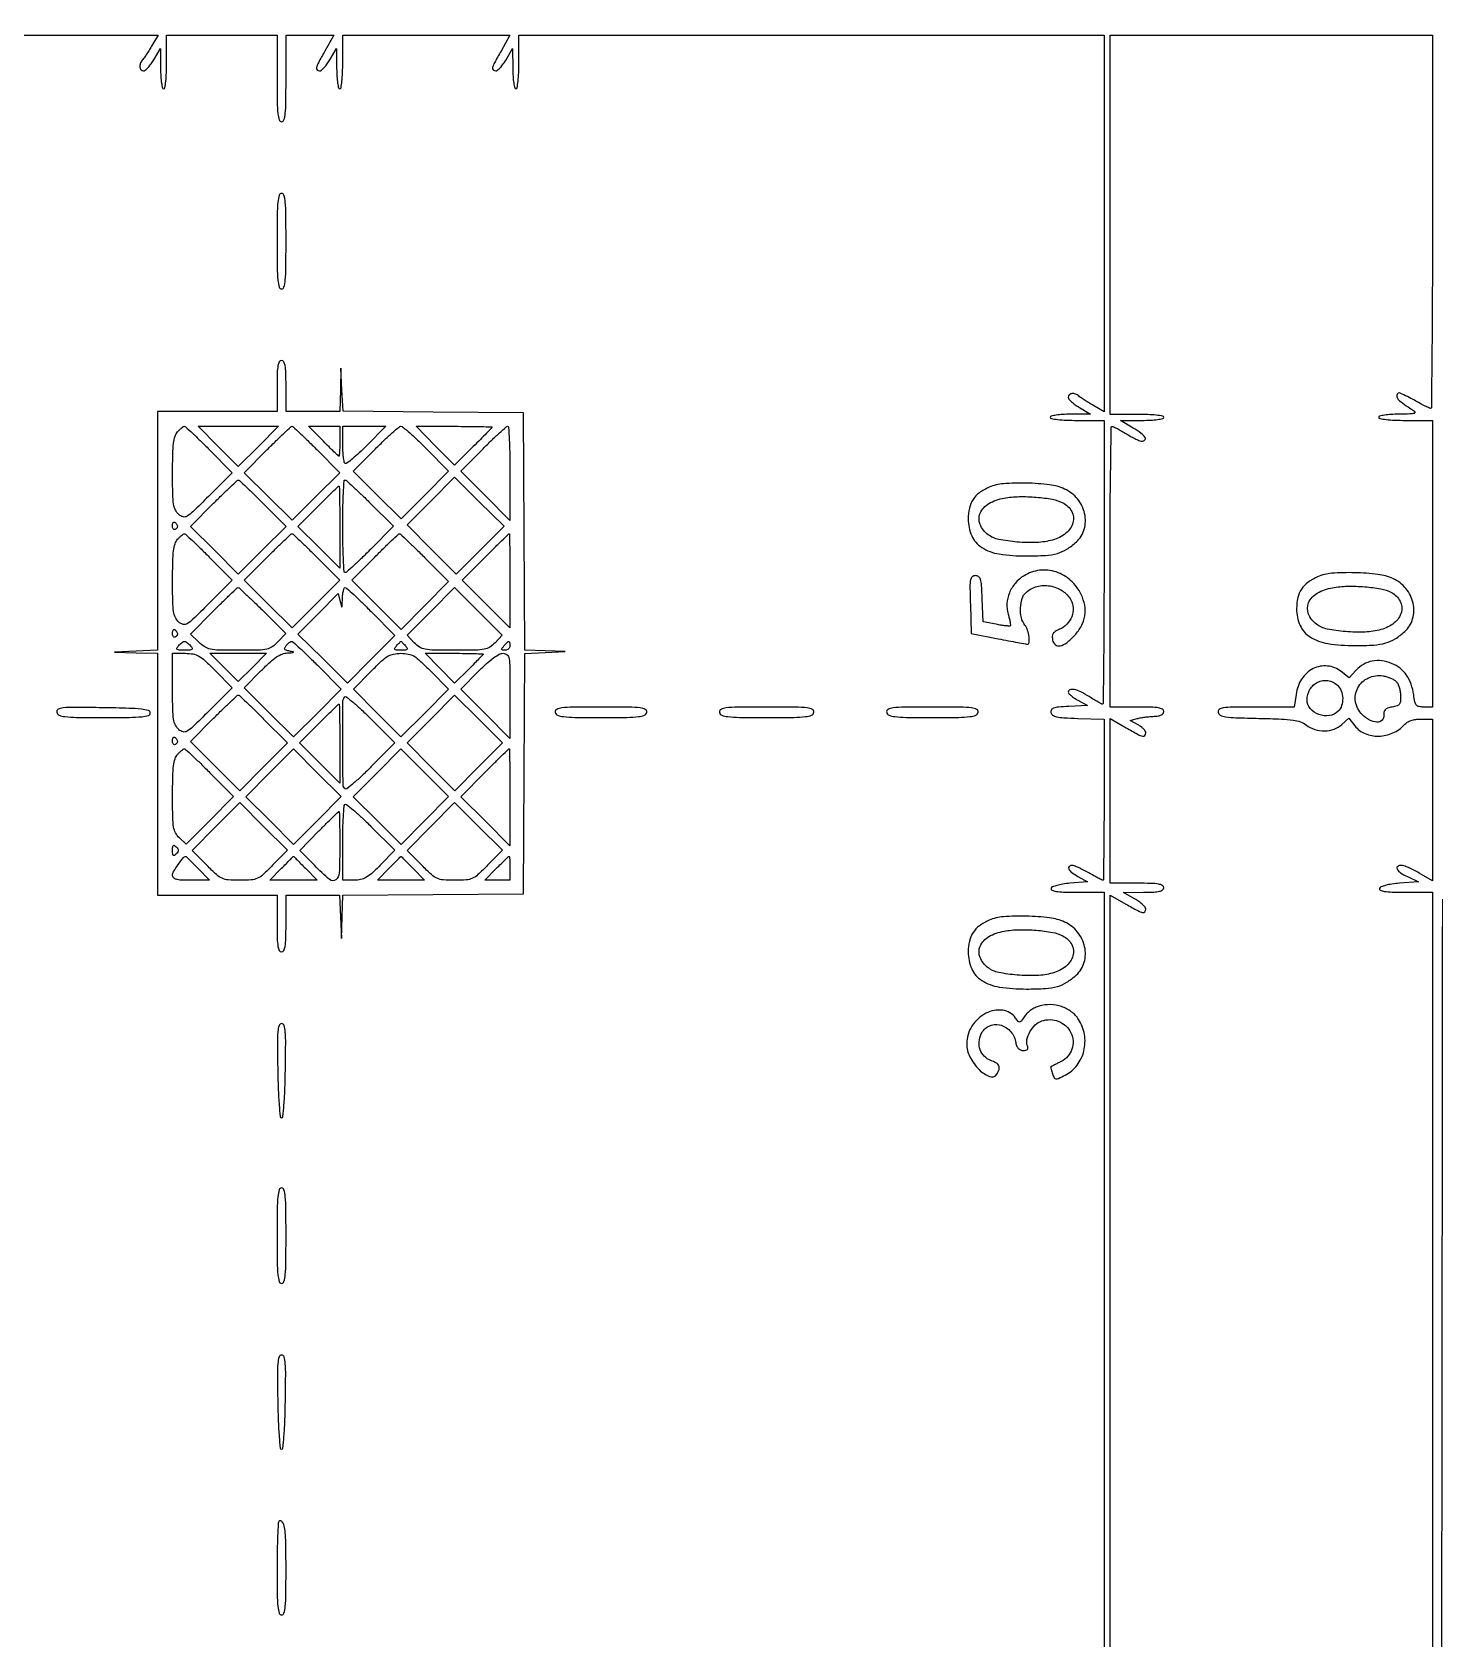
# Model space of a CAD drawing. Extents: x 0 to 836, y 5 to 589.
# Drawn here: x 507 to 546.75, y 264.63 to 310.14 of the extents above; entities that cross this region are included whole.
import ezdxf

# ---------------------------------------------------------------- set-up
doc = ezdxf.new("R2010")
doc.units = 0
doc.header["$MEASUREMENT"] = 0

msp = doc.modelspace()

# ---------------------------------------------------------------- linework, layer by layer
for points in [[(201.712326, 537.783562, -0.000001), (217.055896, 537.76491, -0.426088)], [(546.939, 229.3929, -0.000106), (546.943559, 250.949215, -0.000176), (546.957638, 269.095817, -0.000001), (546.976289, 285.583213, -0.415883)], [(836.0595, 588.6891), (420.497259, 588.710259, 0.000013), (261.145696, 588.714318, 0.000021), (126.989856, 588.708632), (4.934769, 588.698274, 0.19889), (4.878609, 588.675009, 0.198853), (4.855343, 588.618859), (4.83877, 516.273901, 0.000036), (4.826254, 436.744061, 0.000021), (4.8222, 342.282364), (4.8222, 95.946129), (4.469225, 95.920114, 0.031904), (4.160456, 95.877435, 0.315999), (4.075312, 95.787407, 0.415411), (4.137995, 95.703578, 0.035338), (4.43445, 95.6826), (4.8222, 95.6826), (4.8222, 50.2101), (4.8222, 4.7376), (420.462, 4.7376), (836.1018, 4.7376)], [(201.712326, 185.847562, -0.000001), (217.055896, 185.82891, -0.426088)], [(604.852986, 529.408162, -0.000002), (620.423836, 529.389509, -0.550615)], [(238.738155, 529.614638, -0.000002), (224.300981, 529.63329, -0.415836)], [(308.18842, 529.408162, -0.000002), (322.638019, 529.38951, -0.415836)], [(531.796111, 538.074638, -0.000002), (517.6951, 538.093291, -0.426056)], [(413.368417, 538.074638, -0.000002), (399.676779, 538.093291, -0.415815)], [(206.267293, 233.405114, -0.000001), (217.051222, 233.389599, -0.0589)], [(77.850638, 481.579418, -0.000002), (77.869294, 494.031443, -0.550517)], [(336.166934, 548.220763, -0.000002), (326.827688, 548.233536, -0.413812)], [(77.644162, 421.684687, -0.000002), (77.625507, 409.236574, -0.415775)], [(689.941022, 529.408162, -0.000003), (701.809045, 529.389505, -0.550493)], [(333.609652, 529.614638, -0.000003), (323.198363, 529.633296, -0.415688)], [(383.716206, 529.408162, -0.000003), (394.123716, 529.389504, -0.425916)], [(835.429914, 203.53197, -0.00002), (835.42504, 321.569549)], [(604.231838, 387.151416, -0.000003), (604.250494, 398.693431, -0.41574)], [(451.906001, 268.595156, 0.000004), (448.874149, 270.69358, 0.001686)], [(489.505489, 247.251431, -0.000005), (489.515391, 251.586558, -0.413542)], [(467.5911, 310.059), (510.5748, 310.059), (510.385161, 309.74175, -0.004855), (510.307346, 309.614396, -0.005537), (510.230354, 309.494083, -0.005042), (510.16289, 309.393416, -0.030884), (510.124461, 309.34413, 0.094374), (510.068581, 309.250016, 0.116251), (510.05678, 309.148878, 0.159083), (510.091181, 309.074033, 0.211125), (510.15915, 309.044628, 0.175744), (510.211463, 309.064067, 0.030637), (510.288651, 309.138162, 0.030019), (510.372311, 309.240657, 0.022931), (510.451505, 309.361878), (510.63811, 309.6783), (510.641855, 309.10725, 0.013372), (510.649273, 308.884561, 0.023366), (510.668941, 308.701049, 0.020491), (510.696116, 308.563075, 0.346819), (510.7302, 308.5362, 0.365646), (510.765797, 308.566249, 0.014491), (510.7913, 308.7477, 0.018502), (510.809156, 308.989679, 0.009164), (510.8148, 309.2976), (510.8148, 310.059), (512.3799, 310.059), (513.945, 310.059), (513.945, 308.8323, 0.003213), (513.949328, 308.158779, 0.022561), (513.968338, 307.8312, 0.049302), (514.004253, 307.655477, 0.328801), (514.0719, 307.6056, 0.328801), (514.139547, 307.655477, 0.049302), (514.175462, 307.8312, 0.022561), (514.194472, 308.158779, 0.003213), (514.1988, 308.8323), (514.1988, 310.059), (514.876323, 310.059), (515.553847, 310.059), (515.299323, 309.60801, 0.005105), (515.116046, 309.275371, 0.05887), (515.061409, 309.136886, 0.273209), (515.079516, 309.072767, 0.194915), (515.15055, 309.044628, 0.175744), (515.202863, 309.064067, 0.030637), (515.280051, 309.138162, 0.030019), (515.363711, 309.240657, 0.022931), (515.442905, 309.361878), (515.62951, 309.6783), (515.633255, 309.10725, 0.013372), (515.640673, 308.884561, 0.023366), (515.660341, 308.701049, 0.020491), (515.687516, 308.563075, 0.346819), (515.7216, 308.5362, 0.365646), (515.757197, 308.566249, 0.014491), (515.7827, 308.7477, 0.018502), (515.800556, 308.989679, 0.009164), (515.8062, 309.2976), (515.8062, 310.059), (518.175723, 310.059), (520.545247, 310.059), (520.290723, 309.60801, 0.005105), (520.107446, 309.275371, 0.05887), (520.052809, 309.136886, 0.273209), (520.070916, 309.072767, 0.194915), (520.14195, 309.044628, 0.175744), (520.194263, 309.064067, 0.030637), (520.271451, 309.138162, 0.030019), (520.355111, 309.240657, 0.022931), (520.434305, 309.361878), (520.62091, 309.6783), (520.624655, 309.10725, 0.013372), (520.632073, 308.884561, 0.023366), (520.651741, 308.701049, 0.020491), (520.678916, 308.563075, 0.346819), (520.713, 308.5362, 0.365646), (520.748597, 308.566249, 0.014491), (520.7741, 308.7477, 0.018502), (520.791956, 308.989679, 0.009164), (520.7976, 309.2976), (520.7976, 310.059), (529.0884, 310.059), (537.3792, 310.059), (537.3792, 304.7223), (537.3792, 299.3856), (537.06195, 299.575239, -0.004855), (536.934596, 299.653054, -0.005537), (536.814284, 299.730046, -0.005042), (536.713616, 299.79751, -0.030884), (536.66433, 299.835939, 0.094374), (536.570216, 299.891819, 0.116251), (536.469078, 299.90362, 0.159083), (536.394233, 299.869219, 0.211125), (536.364828, 299.80125, 0.175744), (536.384267, 299.748937, 0.030637), (536.458362, 299.671749, 0.030019), (536.560857, 299.588089, 0.022931), (536.682078, 299.508895), (536.9985, 299.32229), (536.42745, 299.318545, 0.013372), (536.204761, 299.311127, 0.023366), (536.021249, 299.291459, 0.020491), (535.883275, 299.264284, 0.346819), (535.8564, 299.2302, 0.365646), (535.886449, 299.194603, 0.014491), (536.0679, 299.1691, 0.018502), (536.309879, 299.151244, 0.009164), (536.6178, 299.1456), (537.3792, 299.1456), (537.3792, 295.1271, -0.001026), (537.37604, 293.586204, -0.001711), (537.366281, 292.289034, -0.000118), (537.353282, 291.126458, -0.410874), (537.335219, 291.1086, -0.123338), (537.306157, 291.11588, -0.004527), (537.20574, 291.170728, -0.008014), (537.087763, 291.239064, -0.005516), (536.9562, 291.3201, 0.025038), (536.718298, 291.454121, 0.062172), (536.530096, 291.520437, 0.131175), (536.412165, 291.514978, 0.326866), (536.364, 291.449173, 0.190299), (536.380136, 291.40831, 0.029092), (536.444767, 291.34683, 0.029066), (536.533655, 291.280075, 0.021498), (536.63895, 291.216523), (536.9139, 291.0663), (536.379751, 291.040973, 0.00848), (536.087786, 291.022162, 0.060326), (535.949132, 290.993794, 0.17153), (535.887307, 290.945606, 0.191761), (535.873103, 290.871773, 0.202683), (535.923083, 290.796935, 0.091745), (536.033799, 290.750248, 0.039345), (536.238914, 290.721881, 0.006432), (536.639902, 290.703456), (537.3792, 290.679013), (537.3792, 288.398106, -0.001383), (537.376781, 287.523492, -0.002307), (537.369311, 286.787216, -0.000215), (537.359341, 286.130792, -0.409647), (537.345535, 286.1172, -0.118776), (537.322161, 286.122832, -0.002401), (537.213605, 286.179029, -0.005535), (537.08722, 286.24702, -0.003675), (536.943685, 286.327681, 0.011167), (536.794964, 286.408349, 0.013731), (536.65259, 286.476632, 0.012176), (536.531004, 286.527379, 0.090598), (536.46975, 286.539181, 0.192997), (536.388019, 286.507324, 0.340288), (536.376957, 286.439562, 0.109392), (536.466625, 286.33568, 0.035201), (536.63895, 286.225123), (536.9139, 286.0749), (536.412886, 286.0326, 0.017263), (536.21018, 286.008415, 0.029087), (536.042782, 285.972484, 0.030909), (535.919197, 285.929962, 0.218326), (535.877086, 285.88455, 0.394038), (535.900572, 285.833732, 0.06108), (536.017782, 285.801903, 0.029434), (536.234521, 285.783588, 0.006363), (536.61075, 285.7788), (537.3792, 285.7788), (537.3792, 229.5621, -0.000056)], [(537.5484, 229.435923), (537.5484, 285.695647), (537.99939, 285.441123, 0.005091), (538.334198, 285.256638, 0.060859), (538.47155, 285.203068, 0.280946), (538.535427, 285.22265, 0.183407), (538.5636, 285.296871, 0.174943), (538.54409, 285.350925, 0.032609), (538.470408, 285.428767, 0.031428), (538.367822, 285.512543, 0.024173), (538.24635, 285.591028), (537.9291, 285.774913), (538.50015, 285.776857, 0.008975), (538.793052, 285.783112, 0.045684), (538.954551, 285.804325, 0.104993), (539.040056, 285.843656, 0.2369), (539.0712, 285.9057, 0.273642), (539.033325, 285.969723, 0.084509), (538.92315, 286.007925, 0.035355), (538.713386, 286.0278, 0.005946), (538.3098, 286.0326), (537.5484, 286.0326), (537.5484, 288.365309), (537.5484, 290.698018), (538.002848, 290.438009, 0.004635), (538.342025, 290.248103, 0.061099), (538.475296, 290.195012, 0.294151), (538.536718, 290.215033, 0.172564), (538.5636, 290.290604, 0.14518), (538.548327, 290.342094, 0.046998), (538.498412, 290.405019, 0.042276), (538.426607, 290.468219, 0.036479), (538.341685, 290.521974), (538.119769, 290.64074), (538.320535, 290.697037, -0.023462), (538.416951, 290.719254, -0.011081), (538.543092, 290.739274, -0.010954), (538.676306, 290.754436, -0.015192), (538.79625, 290.761767, 0.030487), (538.917962, 290.772949, 0.076353), (539.00282, 290.799663, 0.11964), (539.052835, 290.841411, 0.160636), (539.0712, 290.8971, 0.273642), (539.033325, 290.961123, 0.084509), (538.92315, 290.999325, 0.035355), (538.713386, 291.0192, 0.005946), (538.3098, 291.024), (537.5484, 291.024), (537.5484, 295.0002, -0.001495), (537.552959, 296.524694, -0.002496), (537.567038, 297.807616, -0.000251), (537.585842, 298.949232, -0.421442), (537.61185, 298.97376, -0.10382), (537.651588, 298.963677, -0.007062), (537.756067, 298.91067, -0.009869), (537.879455, 298.842721, -0.007234), (538.0137, 298.762693, 0.012708), (538.151015, 298.682859, 0.015414), (538.283759, 298.615365, 0.01405), (538.397739, 298.565627, 0.095102), (538.45785, 298.553833, 0.218217), (538.537501, 298.58994, 0.339983), (538.541812, 298.661644, 0.086405), (538.426554, 298.781039, 0.02268), (538.20405, 298.928505), (537.8445, 299.143999), (538.45785, 299.1448, 0.012065), (538.700155, 299.150964, 0.0222), (538.896512, 299.169467, 0.01921), (539.043435, 299.195711, 0.352506), (539.0712, 299.2302, 0.365646), (539.041151, 299.265797, 0.014491), (538.8597, 299.2913, 0.018502), (538.617721, 299.309156, 0.009164), (538.3098, 299.3148), (537.5484, 299.3148), (537.5484, 304.6869), (537.5484, 310.059), (542.1168, 310.059), (546.6852, 310.059), (546.6852, 304.7715, -0.000903), (546.681537, 302.744005, -0.001507), (546.670224, 301.037203, -0.000092), (546.655167, 299.50474, -0.411285), (546.634218, 299.484, -0.112389), (546.600045, 299.49178, -0.003975), (546.477879, 299.551643, -0.007185), (546.334248, 299.626044, -0.004948), (546.173591, 299.714273, 0.023312), (545.774465, 299.914756, 0.512959), (545.678499, 299.85865, 0.260592), (545.747733, 299.701944, 0.019352), (546.146419, 299.425525, -0.16362), (546.185416, 299.377193, -0.444968), (546.167372, 299.342767, -0.055603), (546.044995, 299.325573, -0.004947), (545.73345, 299.319775, 0.013429), (545.511163, 299.311866, 0.023296), (545.327556, 299.291771, 0.020304), (545.189233, 299.264279, 0.34644), (545.1624, 299.2302, 0.365646), (545.192449, 299.194603, 0.014491), (545.3739, 299.1691, 0.018502), (545.615879, 299.151244, 0.009164), (545.9238, 299.1456), (546.6852, 299.1456), (546.6852, 295.0848), (546.6852, 291.024), (546.442539, 291.024, -0.045202), (546.304773, 291.03648, -0.173936), (546.231522, 291.078919, -0.124084), (546.188086, 291.167849, -0.018531), (546.154057, 291.365623, 0.048604), (546.081064, 291.676715, 0.070608), (545.953912, 291.927916, 0.075596), (545.769633, 292.121621, 0.066008), (545.527756, 292.262563, 0.067667), (545.250899, 292.336407, 0.080305), (544.980725, 292.327017, 0.082194), (544.732212, 292.233752, 0.075227), (544.518337, 292.063186), (544.323061, 291.85248), (544.096821, 292.03044, 0.141316), (543.711892, 292.186755, 0.144435), (543.306466, 292.112178, 0.132324), (542.98103, 291.819814, 0.111067), (542.819537, 291.38355), (542.771322, 291.024), (541.676458, 291.024, 0.002898), (541.022173, 291.020207, 0.031598), (540.759596, 291.000539, 0.115524), (540.642857, 290.955532, 0.299041), (540.609991, 290.87595, 0.239075), (540.672659, 290.795011, 0.074021), (540.824513, 290.748895, 0.028183), (541.11752, 290.722243, 0.003355), (541.76932, 290.704218, -0.004423), (542.403774, 290.685316, -0.025553), (542.73782, 290.655264, -0.050017), (542.950122, 290.603138, -0.08163), (543.112134, 290.513868, 0.092458), (543.349376, 290.389716, 0.078532), (543.6297, 290.349928, 0.080314), (543.902743, 290.398496, 0.10485), (544.119088, 290.529729), (544.31338, 290.712257), (544.487756, 290.490574, 0.130156), (544.777534, 290.272369, 0.102991), (545.164763, 290.201382, 0.097984), (545.564645, 290.290508, 0.105537), (545.888496, 290.52413, -0.071584), (545.972391, 290.593698, -0.054902), (546.080282, 290.64445, -0.048331), (546.210228, 290.675344, -0.034219), (546.359912, 290.6856), (546.6852, 290.6856), (546.6852, 288.393361), (546.6852, 286.101122), (546.310585, 286.320661, 0.014122), (546.157411, 286.404709, 0.016351), (546.006949, 286.47571, 0.015522), (545.876666, 286.52732, 0.086748), (545.802985, 286.5402, 0.153061), (545.700005, 286.507919, 0.384928), (545.683641, 286.437513, 0.122288), (545.781489, 286.332456, 0.033834), (545.979754, 286.221581), (546.289508, 286.0749), (545.753712, 286.0326, 0.01551), (545.533349, 286.008306, 0.028269), (545.355894, 285.972825, 0.030562), (545.226673, 285.930723, 0.222764), (545.183108, 285.88455, 0.394072), (545.206585, 285.833732, 0.061095), (545.323783, 285.801903, 0.029435), (545.540514, 285.783588, 0.006363), (545.91675, 285.7788), (546.6852, 285.7788), (546.6852, 229.554867)], [(598.142374, 133.226362, -0.000004), (607.061927, 133.207701, -0.425827)]]:
    msp.add_lwpolyline(points, format="xyb")
for points in [[(513.945, 304.2216, 0.002849), (513.949258, 303.474386, 0.020523), (513.968133, 303.11475, 0.04313), (514.003453, 302.920299, 0.338315), (514.0719, 302.868, 0.338315), (514.140347, 302.920299, 0.04313), (514.175667, 303.11475, 0.020523), (514.194542, 303.474386, 0.002849), (514.1988, 304.2216, 0.002849), (514.194542, 304.968814, 0.020523), (514.175667, 305.32845, 0.04313), (514.140347, 305.522901, 0.338315), (514.0719, 305.5752, 0.338315), (514.003453, 305.522901, 0.04313), (513.968133, 305.32845, 0.020523), (513.949258, 304.968814, 0.002849)], [(513.945, 300.1185), (513.945, 299.3994), (512.253, 299.3994), (510.561, 299.3994), (510.561, 296.019106), (510.561, 292.638813), (509.94765, 292.609616), (509.3343, 292.58042), (509.94765, 292.56361), (510.561, 292.5468), (510.561, 289.1205), (510.561, 285.6942), (512.253, 285.6942), (513.945, 285.6942), (513.945, 284.8905, 0.005528), (513.949733, 284.462405, 0.033635), (513.969489, 284.2419, 0.080293), (514.007488, 284.126013, 0.280451), (514.0719, 284.0868, 0.280451), (514.136312, 284.126013, 0.080293), (514.174311, 284.2419, 0.033635), (514.194067, 284.462405, 0.005528), (514.1988, 284.8905), (514.1988, 285.6942), (514.956494, 285.6942), (515.714187, 285.6942), (515.743384, 285.08085), (515.77258, 284.4675), (515.78939, 285.07961), (515.8062, 285.691719), (518.36535, 285.71411), (520.9245, 285.7365), (520.946606, 289.137806), (520.968713, 292.539113), (521.538806, 292.568687), (522.1089, 292.59826), (521.538821, 292.61483), (520.968741, 292.6314), (520.946621, 295.99425), (520.9245, 299.3571), (518.369031, 299.379485), (515.813563, 299.40187), (515.784391, 300.013985), (515.75522, 300.6261), (515.73841, 300.01275), (515.7216, 299.3994), (514.9602, 299.3994), (514.1988, 299.3994), (514.1988, 300.1185, 0.00643), (514.193925, 300.497586, 0.037256), (514.173918, 300.6966, 0.088943), (514.135517, 300.801121, 0.266366), (514.0719, 300.8376, 0.266366), (514.008283, 300.801121, 0.088943), (513.969882, 300.6966, 0.037256), (513.949875, 300.497586, 0.00643)], [(512.022391, 298.318821), (512.676113, 297.661243), (512.002444, 296.991525, -0.00343), (511.559015, 296.556704, -0.055821), (511.394141, 296.42948, -0.200712), (511.279157, 296.412158, -0.122844), (511.156387, 296.477815, -0.099932), (511.06256, 296.604886, -0.072843), (511.011982, 296.773513, -0.032246), (510.989079, 297.053916, -0.004257), (510.984, 297.6504, -0.005218), (510.98963, 298.189882, -0.02453), (511.011282, 298.49904, -0.043955), (511.052462, 298.695297, -0.11067), (511.124012, 298.821689, -0.017199), (511.181454, 298.880932, -0.022262), (511.238265, 298.930954, -0.020767), (511.288123, 298.967757, -0.149691), (511.316347, 298.9764, -0.187697), (511.350841, 298.962978, -0.00193), (511.54533, 298.783236, -0.005876), (511.768036, 298.570877, -0.003741)], [(515.067991, 298.318821), (515.721713, 297.661243), (515.044857, 296.988356), (514.368, 296.315469), (513.691143, 296.988356), (513.014287, 297.661243), (513.668009, 298.318821, -0.00331), (513.921935, 298.570887, -0.005234), (514.143291, 298.783236, -0.001538), (514.337265, 298.964337, -0.189215), (514.368, 298.9764, -0.189215), (514.398735, 298.964337, -0.001538), (514.592709, 298.783236, -0.005234), (514.814065, 298.570887, -0.00331)], [(515.7216, 298.5534, -0.005392), (515.719851, 298.391205, -0.008972), (515.714453, 298.254656, -0.003201), (515.707093, 298.139556, -0.393782), (515.69727, 298.1304, -0.192405), (515.680969, 298.136914, -0.001068), (515.557699, 298.254656, -0.004361), (515.417772, 298.391244, -0.002731), (515.2563, 298.5534), (514.839661, 298.9764), (515.28063, 298.9764), (515.7216, 298.9764)], [(516.487037, 298.430573, -0.009764), (516.274619, 298.224461, -0.015592), (516.084431, 298.057779, -0.009493), (515.923285, 297.930252, -0.310445), (515.876131, 297.927966, -0.210749), (515.848583, 297.968077, -0.014741), (515.826742, 298.106131, -0.01888), (515.811281, 298.27809, -0.01298), (515.8062, 298.473793), (515.8062, 298.9764), (516.417106, 298.9764), (517.028012, 298.9764)], [(518.175066, 298.341833), (518.805398, 297.707267), (518.131964, 297.029859), (517.45853, 296.352452), (516.781796, 297.029185), (516.105063, 297.705919), (516.736064, 298.341159, -0.006568), (516.984306, 298.584589, -0.009857), (517.207804, 298.789798, -0.005223), (517.400116, 298.955969, -0.177366), (517.4559, 298.9764, -0.177339), (517.511677, 298.955975, -0.005232), (517.703799, 298.789996, -0.009866), (517.927081, 298.585005, -0.006575)], [(520.0362, 298.952806, -0.193708), (520.02976, 298.936806, -0.000647), (519.880186, 298.781516, -0.003383), (519.708701, 298.606324, -0.002097), (519.505089, 298.402822), (518.973978, 297.876432), (518.428883, 298.426416), (517.883788, 298.9764), (518.959994, 298.9764, -0.002054), (519.372664, 298.974704, -0.003426), (519.720064, 298.969469, -0.000473), (520.026778, 298.962455, -0.407257)], [(520.5438, 297.644591), (520.5438, 296.312782), (519.847232, 297.00935), (519.150663, 297.705919), (519.781664, 298.341159, -0.004854), (520.028248, 298.584627, -0.007488), (520.246569, 298.789798, -0.003092), (520.43584, 298.960273, -0.183782), (520.478233, 298.9764, -0.397146), (520.504781, 298.951364, -0.002357), (520.52454, 298.585181, -0.007684), (520.539087, 298.155263, -0.004614)], [(513.545191, 296.796021), (514.198913, 296.138443), (513.522057, 295.465556), (512.8452, 294.792669), (512.168343, 295.465556), (511.491487, 296.138443), (512.145209, 296.796021, -0.00331), (512.399135, 297.048087, -0.005234), (512.620491, 297.260436, -0.001538), (512.814465, 297.441537, -0.189215), (512.8452, 297.4536, -0.189215), (512.875935, 297.441537, -0.001538), (513.069909, 297.260436, -0.005234), (513.291265, 297.048087, -0.00331)], [(515.7216, 296.123419), (515.7216, 294.962438), (515.129327, 295.550172), (514.537054, 296.137907), (515.105908, 296.711153, -0.001927), (515.32568, 296.930922, -0.003116), (515.514541, 297.116009, -0.00055), (515.682249, 297.277973, -0.194103), (515.698181, 297.2844, -0.407852), (515.707765, 297.275023, -0.0004), (515.714721, 296.943362, -0.003152), (515.719917, 296.568596, -0.00189)], [(516.586935, 296.799879), (517.244513, 296.146157), (516.590791, 295.488579, -0.004676), (516.335506, 295.236546, -0.007234), (516.109879, 295.024164, -0.002893), (515.914077, 294.847197, -0.184328), (515.871635, 294.831, -0.39688), (515.845146, 294.855956, -0.002421), (515.825421, 295.216194, -0.007788), (515.810903, 295.639493, -0.004677), (515.8062, 296.1423, -0.004401), (515.810626, 296.645109, -0.00733), (515.824289, 297.068406, -0.002147), (515.842825, 297.429995, -0.398046), (515.867778, 297.4536, -0.183897), (515.907996, 297.43829, -0.002578), (516.104432, 297.261569, -0.006796), (516.330446, 297.050439, -0.004375)], [(534.1221, 297.250347, 0.053672), (533.849615, 297.093271, 0.089458), (533.667264, 296.902253, 0.090403), (533.564322, 296.661081, 0.055837), (533.5299, 296.3538, 0.10406), (533.630634, 295.875023, 0.148393), (533.911781, 295.547518, 0.105117), (534.411265, 295.36104, 0.03681), (535.1796, 295.303875, 0.014948), (535.719193, 295.319644, 0.05366), (536.058603, 295.376623, 0.072223), (536.323155, 295.494048, 0.044209), (536.595355, 295.701102, 0.140323), (536.817723, 296.06111, 0.124029), (536.829962, 296.502981, 0.116908), (536.628511, 296.91804, 0.115538), (536.261434, 297.200653, 0.076424), (535.836318, 297.319915, 0.024439), (535.179738, 297.367332, 0.024038), (534.526257, 297.351094, 0.085905)], [(536.214724, 296.807687, -0.152341), (536.463214, 296.563915, -0.193791), (536.498103, 296.247397, -0.158165), (536.297744, 295.946061, -0.101891), (535.920076, 295.755546, -0.056119), (535.472466, 295.686981, -0.030501), (534.91552, 295.698736, -0.02923), (534.39442, 295.772453, -0.110494), (534.095363, 295.905669, -0.135251), (533.867503, 296.197596, -0.203488), (533.869925, 296.516052, -0.162529), (534.114282, 296.788368, -0.086537), (534.5451, 296.942985, -0.038102), (534.969701, 296.983771, -0.025119), (535.460237, 296.96874, -0.02485), (535.91627, 296.908865, -0.073437)], [(511.107287, 296.190446, -0.108373), (511.119267, 296.156327, -0.099685), (511.116406, 296.119216, -0.095498), (511.099106, 296.084825, -0.090427), (511.06998, 296.058553, -0.136093), (511.037328, 296.049056, -0.190788), (511.009257, 296.059767, -0.140899), (510.990312, 296.090717, -0.067432), (510.984, 296.137307, -0.039415), (510.991204, 296.228555, -0.25701), (511.018448, 296.263606, -0.315493), (511.057336, 296.25555, -0.050477)], [(512.022391, 295.273221), (512.676113, 294.615643), (512.002444, 293.945925, -0.00343), (511.559015, 293.511104, -0.055821), (511.394141, 293.38388, -0.200712), (511.279157, 293.366558, -0.122844), (511.156387, 293.432215, -0.099932), (511.06256, 293.559286, -0.072843), (511.011982, 293.727913, -0.032246), (510.989079, 294.008316, -0.004257), (510.984, 294.6048, -0.005218), (510.98963, 295.144282, -0.02453), (511.011282, 295.45344, -0.043955), (511.052462, 295.649697, -0.11067), (511.124012, 295.776089, -0.017199), (511.181454, 295.835332, -0.022262), (511.238265, 295.885354, -0.020767), (511.288123, 295.922157, -0.149691), (511.316347, 295.9308, -0.187697), (511.350841, 295.917378, -0.00193), (511.54533, 295.737636, -0.005876), (511.768036, 295.525277, -0.003741)], [(515.067991, 295.273221), (515.721713, 294.615643), (515.044857, 293.942756), (514.368, 293.269869), (513.691143, 293.942756), (513.014287, 294.615643), (513.668009, 295.273221, -0.00331), (513.921935, 295.525287, -0.005234), (514.143291, 295.737636, -0.001538), (514.337265, 295.918737, -0.189215), (514.368, 295.9308, -0.189215), (514.398735, 295.918737, -0.001538), (514.592709, 295.737636, -0.005234), (514.814065, 295.525287, -0.00331)], [(518.1327, 295.254), (518.805531, 294.5772), (518.132592, 293.900291), (517.459653, 293.223382), (516.759828, 293.919571), (516.060004, 294.615761), (516.713667, 295.27328, -0.00331), (516.967571, 295.525323, -0.005234), (517.188909, 295.737654, -0.001538), (517.382865, 295.918737, -0.189214), (517.4136, 295.9308, -0.189541), (517.444386, 295.918695, -0.001457), (517.643922, 295.73199, -0.005093), (517.871447, 295.513436, -0.003216)], [(520.5438, 294.600335), (520.5438, 293.269869), (519.866943, 293.942756), (519.190087, 294.615643), (519.843809, 295.273221, -0.001656), (520.096103, 295.525328, -0.00269), (520.312296, 295.737636, -0.000411), (520.504847, 295.924397, -0.194734), (520.520665, 295.9308, -0.408783), (520.530143, 295.921497, -0.000298), (520.537004, 295.539976, -0.002717), (520.542138, 295.110501, -0.001629)], [(535.111059, 294.744231, 0.079523), (534.866423, 294.535562, 0.078668), (534.698054, 294.260234, 0.080923), (534.626147, 293.953594, 0.091914), (534.660588, 293.654033, -0.012082), (534.692956, 293.538706, -0.018033), (534.715134, 293.436358, -0.01327), (534.727871, 293.352531, -0.231417), (534.719167, 293.327167, -0.216002), (534.692678, 293.317199, -0.008856), (534.588757, 293.32587, -0.014053), (534.463078, 293.342182, -0.009359), (534.320065, 293.367599), (533.9529, 293.439967), (533.928191, 294.093184, 0.006102), (533.908989, 294.476828, 0.056473), (533.880085, 294.640261, 0.165684), (533.825774, 294.716942, 0.157831), (533.734778, 294.7464, 0.181067), (533.643471, 294.712214, 0.171565), (533.594526, 294.625623, 0.047291), (533.579154, 294.434207, 0.003796), (533.590286, 293.9275), (533.6145, 293.108601), (534.3759, 292.959733, 0.000857), (534.672262, 292.902317, 0.001269), (534.932277, 292.853088, 0.000558), (535.154562, 292.811844, 0.025411), (535.20075, 292.805733, 0.400194), (535.256975, 292.851258, 0.06277), (535.257516, 293.007967, 0.052559), (535.213926, 293.196731, 0.079063), (535.134609, 293.34552, -0.10785), (535.037679, 293.55538, -0.063851), (535.012705, 293.831206, -0.065197), (535.057474, 294.09607, -0.13521), (535.169107, 294.271604, -0.121658), (535.479721, 294.438656, -0.104678), (535.851028, 294.454526, -0.104318), (536.19795, 294.318462, -0.119991), (536.439965, 294.058836, -0.119167), (536.504135, 293.830751, -0.10244), (536.46259, 293.584497, -0.099002), (536.324426, 293.368306, -0.103384), (536.115631, 293.22585, 0.036707), (535.998781, 293.167069, 0.117073), (535.936659, 293.106524, 0.134297), (535.913051, 293.029707, 0.05507), (535.921715, 292.920068, 0.175546), (535.9992, 292.789752, 0.22937), (536.132187, 292.757789, 0.113901), (536.321356, 292.847284, 0.037311), (536.549815, 293.057276, 0.067438), (536.737756, 293.321518, 0.081923), (536.833251, 293.609605, 0.082781), (536.830667, 293.91067, 0.070621), (536.732275, 294.212855, 0.094776), (536.433482, 294.610191, 0.105465), (536.01931, 294.851131, 0.109113), (535.554459, 294.897473, 0.107792)], [(543.4281, 294.712347, 0.053672), (543.155615, 294.555271, 0.089458), (542.973264, 294.364253, 0.090403), (542.870322, 294.123081, 0.055837), (542.8359, 293.8158, 0.10406), (542.936634, 293.337023, 0.148393), (543.217781, 293.009518, 0.105117), (543.717265, 292.82304, 0.03681), (544.4856, 292.765875, 0.014948), (545.025193, 292.781644, 0.05366), (545.364603, 292.838623, 0.072223), (545.629155, 292.956048, 0.044209), (545.901355, 293.163102, 0.140323), (546.123723, 293.52311, 0.124029), (546.135962, 293.964981, 0.116908), (545.934511, 294.38004, 0.115538), (545.567434, 294.662653, 0.076424), (545.142318, 294.781915, 0.024439), (544.485738, 294.829332, 0.024038), (543.832257, 294.813094, 0.085905)], [(513.539981, 293.755625), (514.196205, 293.10325), (513.970174, 292.867325, -0.051067), (513.808824, 292.730101, -0.098873), (513.653828, 292.66354, -0.047415), (513.419411, 292.636759, -0.004749), (512.855151, 292.6314, -0.005004), (512.299395, 292.636962, -0.0451), (512.057787, 292.663685, -0.090839), (511.895635, 292.728729, -0.050374), (511.727122, 292.860411), (511.488086, 293.089422), (512.143508, 293.748711, -0.003026), (512.397814, 294.001439, -0.004808), (512.618859, 294.214334, -0.001301), (512.81303, 294.396826, -0.190195), (512.841344, 294.408, -0.188681), (512.869714, 294.396899, -0.001304), (513.064064, 294.216365, -0.004799), (513.285368, 294.005702, -0.003023)], [(516.6099, 293.7312), (517.282731, 293.0544), (516.609792, 292.377491), (515.936853, 291.700582), (515.237154, 292.396647), (514.537455, 293.092711), (515.108378, 293.668822), (515.6793, 294.244933), (515.732741, 294.009217, 0.00382), (515.76684, 293.863968, 0.627665), (515.779286, 293.861295, 0.157068), (515.789136, 293.888302, 0.001647), (515.796191, 294.09075, -0.019397), (515.804756, 294.212346, -0.031098), (515.822481, 294.314808, -0.03225), (515.845575, 294.390011, -0.311631), (515.871635, 294.408, -0.184811), (515.914174, 294.39172, -0.002748), (516.115492, 294.20919, -0.007044), (516.347288, 293.990603, -0.004544)], [(520.123591, 292.845871, -0.064509), (519.974688, 292.723534, -0.09371), (519.816683, 292.661875, -0.041954), (519.567513, 292.636542, -0.004366), (518.9787, 292.6314, -0.004372), (518.39046, 292.636544, -0.041828), (518.141044, 292.661845, -0.093444), (517.982988, 292.72334, -0.064893), (517.834453, 292.845185), (517.633613, 293.05897), (518.304842, 293.734159), (518.97607, 294.409348), (519.650573, 293.734845), (520.325076, 293.060342)], [(545.520724, 294.269687, -0.152341), (545.769214, 294.025915, -0.193791), (545.804103, 293.709397, -0.158165), (545.603744, 293.408061, -0.101891), (545.226076, 293.217546, -0.056119), (544.778466, 293.148981, -0.030501), (544.22152, 293.160736, -0.02923), (543.70042, 293.234453, -0.110494), (543.401363, 293.367669, -0.135251), (543.173503, 293.659596, -0.203488), (543.175925, 293.978052, -0.162529), (543.420282, 294.250368, -0.086537), (543.8511, 294.404985, -0.038102), (544.275701, 294.445771, -0.025119), (544.766237, 294.43074, -0.02485), (545.22227, 294.370865, -0.073437)], [(511.107287, 293.144846, -0.108373), (511.119267, 293.110727, -0.099685), (511.116406, 293.073616, -0.095498), (511.099106, 293.039225, -0.090427), (511.06998, 293.012953, -0.136093), (511.037328, 293.003456, -0.190788), (511.009257, 293.014167, -0.140899), (510.990312, 293.045117, -0.067432), (510.984, 293.091707, -0.039415), (510.991204, 293.182955, -0.25701), (511.018448, 293.218006, -0.315493), (511.057336, 293.20995, -0.050477)], [(511.4916, 292.7583, -0.052959), (511.536823, 292.690304, -0.367405), (511.528635, 292.654213, -0.150199), (511.475242, 292.635005, -0.011791), (511.3224, 292.6314, -0.011791), (511.169558, 292.635005, -0.150199), (511.116165, 292.654213, -0.367405), (511.107977, 292.690304, -0.052959), (511.1532, 292.7583, -0.027329), (511.198211, 292.806872, -0.03133), (511.246346, 292.847923, -0.032932), (511.290883, 292.876954, -0.128658), (511.3224, 292.8852, -0.128658), (511.353917, 292.876954, -0.032932), (511.398454, 292.847923, -0.03133), (511.446589, 292.806872, -0.027329)], [(515.0871, 292.2084), (515.759931, 291.5316), (515.086992, 290.854691), (514.414053, 290.177782), (513.714518, 290.873683), (513.014984, 291.569584), (513.498494, 292.058192, -0.012799), (513.745049, 292.29491, -0.036289), (513.932265, 292.442292, -0.052954), (514.089853, 292.526055, -0.084663), (514.238452, 292.558321, 0.002764), (514.381414, 292.565536, 0.155696), (514.405978, 292.574918, 0.631925), (514.403385, 292.58599, 0.006197), (514.299612, 292.607152, -0.02539), (514.200311, 292.631405, -0.186213), (514.162338, 292.660786, -0.265332), (514.161314, 292.701168, -0.049883), (514.20422, 292.764831, -0.024913), (514.246508, 292.810908, -0.029525), (514.290951, 292.849842, -0.030565), (514.33156, 292.87758, -0.135356), (514.359194, 292.8852, -0.187396), (514.395449, 292.871117, -0.002011), (514.595735, 292.68639, -0.006001), (514.825223, 292.467821, -0.003826)], [(517.5828, 292.7583, -0.040186), (517.631095, 292.689552, -0.341817), (517.626633, 292.654516, -0.183768), (517.583441, 292.635128, -0.01461), (517.4559, 292.6314, -0.01461), (517.328359, 292.635128, -0.183768), (517.285167, 292.654516, -0.341817), (517.280705, 292.689552, -0.040186), (517.329, 292.7583, -0.009389), (517.37092, 292.806923, -0.01378), (517.40972, 292.847923, -0.009069), (517.443196, 292.880206, -0.189502), (517.4559, 292.8852, -0.189502), (517.468604, 292.880206, -0.009069), (517.50208, 292.847923, -0.01378), (517.54088, 292.806923, -0.009389)], [(520.5438, 292.7583, -0.107348), (520.533284, 292.709884, -0.099536), (520.50348, 292.668677, -0.095788), (520.458941, 292.641049, -0.091307), (520.406541, 292.6314, -0.035496), (520.337826, 292.636284, -0.304492), (520.316069, 292.655876, -0.217533), (520.322286, 292.689693, -0.020633), (520.3746, 292.7583, -0.013852), (520.417268, 292.806907, -0.019119), (520.458363, 292.847923, -0.016008), (520.49409, 292.878893, -0.172217), (520.511859, 292.8852, -0.294983), (520.524222, 292.877211, -0.044235), (520.534417, 292.847923, -0.037907), (520.541488, 292.806932, -0.023761)], [(512.191965, 292.058133), (512.675533, 291.569466), (512.002154, 290.900036, -0.003432), (511.558916, 290.465406, -0.055844), (511.394103, 290.338243, -0.200749), (511.279147, 290.320944, -0.122784), (511.156387, 290.386615, -0.09921), (511.06269, 290.51313, -0.073109), (511.012081, 290.680446, -0.032595), (510.989117, 290.957825, -0.004359), (510.984, 291.544712), (510.984, 292.5468), (511.346198, 292.5468, -0.043262), (511.565593, 292.527782, -0.087971), (511.72775, 292.468878, -0.056736), (511.901048, 292.340583, -0.010005)], [(518.302898, 292.038191), (518.8062, 291.529582), (518.129735, 290.853117), (517.45327, 290.176652), (516.780102, 290.853792), (516.106935, 291.530931), (516.609569, 292.038866, -0.009579), (516.907743, 292.328856, -0.052997), (517.086126, 292.463463, -0.085743), (517.247857, 292.526094, -0.049642), (517.4559, 292.5468, -0.049684), (517.663985, 292.526072, -0.08576), (517.825774, 292.46338, -0.052959), (518.004292, 292.328627, -0.009557)], [(519.7824, 292.52247, -0.191991), (519.775915, 292.506204, -0.00116), (519.663462, 292.388137, -0.004547), (519.532718, 292.253967, -0.002853), (519.377505, 292.099333), (518.97261, 291.700526), (518.555835, 292.123663), (518.139061, 292.5468), (518.96073, 292.5468, -0.002775), (519.275798, 292.545051, -0.004626), (519.541035, 292.539653, -0.00086), (519.772801, 292.532391, -0.404568)], [(520.5438, 291.341891), (520.5438, 290.136982), (519.8475, 290.833282), (519.1512, 291.529582), (519.654502, 292.038191, -0.013697), (519.881677, 292.25552, -0.026253), (520.077244, 292.414758, -0.031346), (520.238725, 292.517852, -0.127059), (520.350802, 292.5468, -0.190185), (520.460872, 292.503361, -0.166567), (520.519262, 292.393608, -0.037655), (520.540496, 292.140063, -0.00207)], [(543.992489, 291.645388, -0.118575), (544.099943, 291.488047, -0.083649), (544.141864, 291.277165, -0.083894), (544.112352, 291.064791, -0.12056), (544.014257, 290.903143, -0.162803), (543.767776, 290.780217, -0.124244), (543.46608, 290.812735, -0.128391), (543.222981, 290.982632, -0.178211), (543.132, 291.229788, -0.135448), (543.213998, 291.526928, -0.146623), (543.435056, 291.729225, -0.151685), (543.724809, 291.77268, -0.146881)], [(545.655239, 291.751818, -0.085319), (545.700171, 291.688233, -0.0333), (545.740041, 291.587938, -0.031765), (545.769623, 291.471256, -0.034172), (545.783272, 291.354584, -0.027656), (545.782123, 291.193846, -0.142264), (545.752303, 291.110889, -0.155269), (545.6842, 291.060711, -0.034862), (545.5431, 291.023593, 0.032844), (545.416056, 290.99072, 0.118101), (545.345349, 290.946982, 0.153973), (545.312465, 290.883221, 0.069574), (545.309453, 290.788216, -0.234929), (545.259053, 290.65195, -0.199642), (545.114131, 290.597245, -0.115249), (544.900645, 290.654641, -0.073449), (544.693255, 290.808655, -0.156829), (544.505261, 291.174861, -0.166305), (544.572017, 291.572222, -0.162421), (544.870573, 291.851881, -0.149706), (545.288167, 291.907961, -0.032143), (545.393294, 291.883571, -0.027494), (545.50022, 291.844877, -0.028433), (545.593657, 291.798696, -0.067479)], [(513.5643, 290.6856), (514.237131, 290.0088), (513.564192, 289.331891), (512.891253, 288.654982), (512.191428, 289.351171), (511.491604, 290.047361), (512.145267, 290.70488, -0.00331), (512.399171, 290.956923, -0.005234), (512.620509, 291.169254, -0.001538), (512.814465, 291.350337, -0.189214), (512.8452, 291.3624, -0.189541), (512.875986, 291.350295, -0.001457), (513.075522, 291.16359, -0.005093), (513.303047, 290.945036, -0.003216)], [(516.614789, 289.336918, -0.007869), (516.353194, 289.081935, -0.012684), (516.121649, 288.874095, -0.006415), (515.923905, 288.70979, -0.318687), (515.875854, 288.706737, -0.25731), (515.815643, 288.813494, -0.001493), (515.807545, 289.996044, -0.001771), (515.807171, 291.168293, -0.198075), (515.865805, 291.309205, -0.380473), (515.910846, 291.311832, -0.00726), (516.107454, 291.151747, -0.013651), (516.339981, 290.945662, -0.008229), (516.60474, 290.689478), (517.28407, 290.010148)], [(507.700285, 290.878132, 0.251212), (507.767728, 290.795155, 0.071206), (507.934255, 290.751942, 0.025348), (508.261801, 290.731925, 0.002588), (509.039359, 290.7279, 0.002964), (509.761334, 290.73218, 0.021179), (510.109993, 290.751099, 0.045119), (510.297997, 290.78662, 0.335246), (510.3495, 290.8548, 0.334881), (510.297483, 290.923756, 0.04165), (510.101282, 290.962502, 0.020579), (509.742103, 290.987892, 0.002999), (509.010427, 291.005032, 0.002151), (508.191387, 291.015778, 0.02635), (507.87873, 291.002053, 0.099142), (507.73915, 290.959762, 0.328399)], [(515.7216, 289.988433), (515.7216, 288.868267), (515.152167, 289.437699), (514.582735, 290.007132), (515.128573, 290.557866, -0.002023), (515.339533, 290.769002, -0.003266), (515.521003, 290.946822, -0.000604), (515.681985, 291.102143, -0.193952), (515.698006, 291.1086, -0.40755), (515.707658, 291.099165, -0.000436), (515.714669, 290.779551, -0.003291), (515.719904, 290.41796, -0.001974)], [(521.828905, 290.87595, 0.251426), (521.895044, 290.794644, 0.070478), (522.058954, 290.751998, 0.025711), (522.379103, 290.731994, 0.002748), (523.1241, 290.7279, 0.002748), (523.869097, 290.731994, 0.025711), (524.189246, 290.751998, 0.070478), (524.353156, 290.794644, 0.251426), (524.419295, 290.87595, 0.330993), (524.380251, 290.956976, 0.092428), (524.237188, 291.00094, 0.026158), (523.922403, 291.020326, 0.002301), (523.1241, 291.024, 0.002301), (522.325797, 291.020326, 0.026158), (522.011012, 291.00094, 0.092428), (521.867949, 290.956976, 0.330993)], [(526.481905, 290.87595, 0.254832), (526.549142, 290.794368, 0.068159), (526.718015, 290.751903, 0.024934), (527.047843, 290.731962, 0.002632), (527.8194, 290.7279, 0.002632), (528.590957, 290.731962, 0.024934), (528.920785, 290.751903, 0.068159), (529.089658, 290.794368, 0.254832), (529.156895, 290.87595, 0.335991), (529.116819, 290.95724, 0.088793), (528.968756, 291.000999, 0.02535), (528.644319, 291.020344, 0.002216), (527.8194, 291.024, 0.002216), (526.994481, 291.020344, 0.02535), (526.670044, 291.000999, 0.088793), (526.521981, 290.95724, 0.335991)], [(531.219505, 290.87595, 0.251426), (531.285644, 290.794644, 0.070478), (531.449554, 290.751998, 0.025711), (531.769703, 290.731994, 0.002748), (532.5147, 290.7279, 0.002748), (533.259697, 290.731994, 0.025711), (533.579846, 290.751998, 0.070478), (533.743756, 290.794644, 0.251426), (533.809895, 290.87595, 0.330993), (533.770851, 290.956976, 0.092428), (533.627788, 291.00094, 0.026158), (533.313003, 291.020326, 0.002301), (532.5147, 291.024, 0.002301), (531.716397, 291.020326, 0.026158), (531.401612, 291.00094, 0.092428), (531.258549, 290.956976, 0.330993)], [(511.107287, 290.099246, -0.108373), (511.119267, 290.065127, -0.099685), (511.116406, 290.028016, -0.095498), (511.099106, 289.993625, -0.090427), (511.06998, 289.967353, -0.136093), (511.037328, 289.957856, -0.190788), (511.009257, 289.968567, -0.140899), (510.990312, 289.999517, -0.067432), (510.984, 290.046107, -0.039415), (510.991204, 290.137355, -0.25701), (511.018448, 290.172406, -0.315493), (511.057336, 290.16435, -0.050477)], [(512.0415, 289.1628), (512.714331, 288.486), (512.043175, 287.810885), (511.372019, 287.135769), (511.178009, 287.318032, -0.080308), (511.069469, 287.458947, -0.084049), (511.012991, 287.624722, -0.036148), (510.988998, 287.895457, -0.004032), (510.984, 288.515236, -0.005231), (510.989634, 289.053736, -0.024558), (511.011292, 289.362498, -0.043983), (511.052477, 289.558565, -0.1106), (511.124012, 289.684889, -0.017199), (511.181454, 289.744132, -0.022262), (511.238265, 289.794154, -0.020767), (511.288123, 289.830957, -0.149691), (511.316347, 289.8396, -0.188072), (511.350905, 289.826124, -0.00183), (511.550944, 289.64079, -0.005719), (511.779818, 289.422226, -0.003635)], [(520.5438, 288.465491), (520.5438, 287.091382), (519.847165, 287.788017), (519.15053, 288.484652), (519.82403, 289.162126, -0.001608), (520.083908, 289.421862, -0.002613), (520.306486, 289.640592, -0.000388), (520.504834, 289.833186, -0.194888), (520.520665, 289.8396, -0.408966), (520.530145, 289.830289, -0.000279), (520.537004, 289.435955, -0.002631), (520.542138, 288.992393, -0.001578)], [(513.81936, 286.541479, -0.012116), (513.546765, 286.277817, -0.079481), (513.388825, 286.173007, -0.089586), (513.213892, 286.128607, -0.017469), (512.8875, 286.1172, -0.017454), (512.561174, 286.128595, -0.089517), (512.38627, 286.172951, -0.079525), (512.22842, 286.277646, -0.012155), (511.956305, 286.540804), (511.539071, 286.964408), (512.21197, 287.641278), (512.88487, 288.318148), (513.561065, 287.641953), (514.23726, 286.965759)], [(516.86496, 286.541479, -0.013372), (516.626746, 286.312227, -0.054533), (516.464689, 286.193938, -0.079298), (516.313379, 286.136413, -0.051305), (516.12663, 286.1172), (515.8062, 286.1172), (515.8062, 287.1606, -0.005335), (515.810513, 287.564796, -0.008162), (515.823709, 287.91501, -0.003661), (515.841879, 288.211023, -0.181135), (515.865805, 288.263605, -0.380437), (515.910842, 288.266235, -0.007272), (516.107276, 288.106325, -0.013663), (516.339608, 287.900436, -0.008236), (516.604134, 287.644484), (517.28286, 286.965759)], [(519.91056, 286.541479, -0.012116), (519.637965, 286.277817, -0.079481), (519.480025, 286.173007, -0.089586), (519.305092, 286.128607, -0.017469), (518.9787, 286.1172, -0.017454), (518.652374, 286.128595, -0.089517), (518.47747, 286.172951, -0.079525), (518.31962, 286.277646, -0.012155), (518.047505, 286.540804), (517.630271, 286.964408), (518.30317, 287.641278), (518.97607, 288.318148), (519.652265, 287.641953), (520.32846, 286.965759)], [(515.7216, 287.0901, -0.009802), (515.706512, 286.320529, -0.22344), (515.607318, 286.129465, -0.356208), (515.43331, 286.135055, -0.019119), (515.002133, 286.540573), (514.585127, 286.963945), (515.129769, 287.513473, -0.002027), (515.34027, 287.724146, -0.003273), (515.521354, 287.901576, -0.000606), (515.681987, 288.056544, -0.193937), (515.698006, 288.063, -0.406456), (515.707647, 288.053612, -0.000578), (515.714669, 287.777211, -0.003789), (515.719904, 287.463157, -0.002272)], [(511.08552, 286.86168, -0.051663), (511.03486, 286.820532, -0.354955), (511.00515, 286.82361, -0.180052), (510.987695, 286.861758, -0.018208), (510.984, 286.9632, -0.018208), (510.987695, 287.064642, -0.180052), (511.00515, 287.10279, -0.354955), (511.03486, 287.105868, -0.051663), (511.08552, 287.06472, -0.049631), (511.130746, 287.009498, -0.147822), (511.14474, 286.9632, -0.147822), (511.130746, 286.916902, -0.049631)], [(511.7031, 286.4556), (512.033539, 286.1172), (511.508769, 286.1172, -0.009143), (511.225796, 286.122375, -0.057252), (511.082984, 286.144097, -0.144385), (511.011451, 286.188163, -0.185043), (510.984, 286.259797, -0.136975), (511.013904, 286.366909, -0.017912), (511.144924, 286.566743, -0.014647), (511.28984, 286.759184, -0.22784), (511.362278, 286.794, -0.19765), (511.369376, 286.79108, -0.000323), (511.466677, 286.694595, -0.002397), (511.575664, 286.585341, -0.001471)], [(514.7487, 286.4556), (515.079139, 286.1172), (514.4103, 286.1172), (513.741461, 286.1172), (514.0719, 286.4556, -0.001128), (514.199166, 286.585345, -0.001848), (514.307611, 286.694595, -0.000193), (514.404826, 286.791735, -0.198712), (514.4103, 286.794, -0.198712), (514.415774, 286.791735, -0.000193), (514.512989, 286.694595, -0.001848), (514.621434, 286.585345, -0.001128)], [(517.7943, 286.4556), (518.124739, 286.1172), (517.4559, 286.1172), (516.787061, 286.1172), (517.1175, 286.4556, -0.001128), (517.244766, 286.585345, -0.001848), (517.353211, 286.694595, -0.000193), (517.450426, 286.791735, -0.198712), (517.4559, 286.794, -0.198712), (517.461374, 286.791735, -0.000193), (517.558589, 286.694595, -0.001848), (517.667034, 286.585345, -0.001128)], [(520.5438, 286.4556), (520.5438, 286.1172), (520.188231, 286.1172), (519.832661, 286.1172), (520.1631, 286.4556, -0.003555), (520.291577, 286.585315, -0.005605), (520.403854, 286.694595, -0.001744), (520.502095, 286.78744, -0.190683), (520.518669, 286.794, -0.386598), (520.52876, 286.784827, -0.005268), (520.536418, 286.694595, -0.011569), (520.541993, 286.585353, -0.006963)], [(534.1221, 284.983347, 0.053672), (533.849615, 284.826271, 0.089458), (533.667264, 284.635253, 0.090403), (533.564322, 284.394081, 0.055837), (533.5299, 284.0868, 0.10406), (533.630634, 283.608023, 0.148393), (533.911781, 283.280518, 0.105117), (534.411265, 283.09404, 0.03681), (535.1796, 283.036875, 0.014948), (535.719193, 283.052644, 0.05366), (536.058603, 283.109623, 0.072223), (536.323155, 283.227048, 0.044209), (536.595355, 283.434102, 0.140323), (536.817723, 283.79411, 0.124029), (536.829962, 284.235981, 0.116908), (536.628511, 284.65104, 0.115538), (536.261434, 284.933653, 0.076424), (535.836318, 285.052915, 0.024439), (535.179738, 285.100332, 0.024038), (534.526257, 285.084094, 0.085905)], [(536.214724, 284.540687, -0.152341), (536.463214, 284.296915, -0.193791), (536.498103, 283.980397, -0.158165), (536.297744, 283.679061, -0.101891), (535.920076, 283.488546, -0.056119), (535.472466, 283.419981, -0.030501), (534.91552, 283.431736, -0.02923), (534.39442, 283.505453, -0.110494), (534.095363, 283.638669, -0.135251), (533.867503, 283.930596, -0.203488), (533.869925, 284.249052, -0.162529), (534.114282, 284.521368, -0.086537), (534.5451, 284.675985, -0.038102), (534.969701, 284.716771, -0.025119), (535.460237, 284.70174, -0.02485), (535.91627, 284.641865, -0.073437)], [(535.53959, 282.553189, 0.048999), (535.424322, 282.507669, 0.03454), (535.304963, 282.43562, 0.035001), (535.199378, 282.34987, 0.05974), (535.12634, 282.263047, -0.011552), (535.035382, 282.130986, -0.189773), (534.991061, 282.102611, -0.271529), (534.94806, 282.117624, -0.023408), (534.874074, 282.213385, 0.211093), (534.507813, 282.434781, 0.153403), (534.032969, 282.34994, 0.129568), (533.63434, 281.986731, 0.144874), (533.487916, 281.489551, 0.118743), (533.578288, 281.116569, 0.075627), (533.840831, 280.752721, 0.104789), (534.135689, 280.55702, 0.360451), (534.338363, 280.62301, 0.058537), (534.403689, 280.759226, 0.187349), (534.399714, 280.858102, 0.160649), (534.328191, 280.93816, 0.040558), (534.168218, 281.013863, -0.107945), (533.98638, 281.131956, -0.108648), (533.87086, 281.314864, -0.103734), (533.839582, 281.536604, -0.090479), (533.896986, 281.764205, -0.175419), (534.11132, 281.983117, -0.166765), (534.42128, 282.019917, -0.150308), (534.71249, 281.85676, -0.142024), (534.869664, 281.55453, 0.036534), (534.903034, 281.434158, 0.090483), (534.948654, 281.355204, 0.120338), (535.010068, 281.310722, 0.097136), (535.09023, 281.295, 0.049538), (535.163626, 281.30229, 0.157244), (535.206154, 281.326074, 0.197701), (535.221169, 281.366138, 0.083848), (535.209611, 281.423419, -0.147101), (535.195872, 281.607988, -0.075242), (535.280191, 281.826674, -0.072203), (535.431237, 282.020347, -0.107624), (535.613755, 282.132212, -0.182238), (536.093762, 282.120165, -0.185988), (536.441315, 281.794182, -0.197143), (536.469047, 281.335198, -0.195315), (536.166605, 280.98667, 0.002093), (536.06229, 280.933092, 0.003032), (535.97065, 280.88483, 0.001553), (535.893359, 280.843215, 0.050235), (535.875733, 280.831223, 0.2614), (535.869738, 280.815378, 0.016535), (535.879121, 280.764613, 0.020895), (535.895603, 280.702057, 0.013728), (535.91952, 280.631509, 0.039093), (535.968335, 280.525759, 0.24682), (536.016485, 280.494472, 0.130591), (536.089555, 280.506823, 0.008927), (536.280888, 280.598077, 0.116211), (536.615077, 280.876299, 0.103036), (536.808117, 281.286554, 0.100295), (536.824105, 281.749376, 0.104035), (536.657589, 282.175259, 0.088767), (536.451998, 282.392825, 0.077816), (536.174468, 282.537768, 0.07552), (535.857991, 282.593798, 0.075811)], [(513.964002, 280.72395, 0.004905), (513.979084, 280.171485, 0.010925), (514.003866, 279.751587, 0.005626), (514.033949, 279.42572, 0.38427), (514.0719, 279.3915, 0.38427), (514.109851, 279.42572, 0.005626), (514.139934, 279.751587, 0.010925), (514.164716, 280.171485, 0.004905), (514.179798, 280.72395, 0.002683), (514.188951, 281.479259, 0.021892), (514.176174, 281.824203, 0.052691), (514.142325, 282.003997, 0.33123), (514.0719, 282.0564, 0.33123), (514.001475, 282.003997, 0.052691), (513.967626, 281.824203, 0.021892), (513.954849, 281.479259, 0.002683)], [(513.945, 276.0498, 0.002849), (513.949258, 275.302586, 0.020523), (513.968133, 274.94295, 0.04313), (514.003453, 274.748499, 0.338315), (514.0719, 274.6962, 0.338315), (514.140347, 274.748499, 0.04313), (514.175667, 274.94295, 0.020523), (514.194542, 275.302586, 0.002849), (514.1988, 276.0498, 0.002849), (514.194542, 276.797014, 0.020523), (514.175667, 277.15665, 0.04313), (514.140347, 277.351101, 0.338315), (514.0719, 277.4034, 0.338315), (514.003453, 277.351101, 0.04313), (513.968133, 277.15665, 0.020523), (513.949258, 276.797014, 0.002849)], [(513.964002, 271.33335, 0.004905), (513.979084, 270.780885, 0.010925), (514.003866, 270.360987, 0.005626), (514.033949, 270.03512, 0.38427), (514.0719, 270.0009, 0.38427), (514.109851, 270.03512, 0.005626), (514.139934, 270.360987, 0.010925), (514.164716, 270.780885, 0.004905), (514.179798, 271.33335, 0.002683), (514.188951, 272.088659, 0.021892), (514.176174, 272.433603, 0.052691), (514.142325, 272.613397, 0.33123), (514.0719, 272.6658, 0.33123), (514.001475, 272.613397, 0.052691), (513.967626, 272.433603, 0.021892), (513.954849, 272.088659, 0.002683)], [(513.9991, 267.9541, 0.186374), (513.977247, 267.904752, 0.002086), (513.960892, 267.534839, 0.006105), (513.948908, 267.103926, 0.003899), (513.945, 266.6028, 0.003), (513.949287, 265.888341, 0.021382), (513.968219, 265.54295, 0.045736), (514.0038, 265.356859, 0.334295), (514.0719, 265.3056, 0.334966), (514.140056, 265.357031, 0.045301), (514.175595, 265.544468, 0.021239), (514.194518, 265.892159, 0.002975), (514.1988, 266.611907, 0.005289), (514.190621, 267.385131, 0.031648), (514.156666, 267.78635, 0.118898), (514.091901, 267.946458, 0.463205)]]:
    msp.add_lwpolyline(points, format="xyb", close=True)
for points in [[(513.415467, 298.406133), (512.8452, 297.835867), (512.274933, 298.406133), (511.704667, 298.9764), (512.8452, 298.9764), (513.985733, 298.9764)], [(519.698415, 295.467397), (519.021, 294.789982), (518.324365, 295.486617), (517.62773, 296.183252), (518.301338, 296.860835), (518.974947, 297.538418), (519.675389, 296.841615), (520.37583, 296.144812)], [(513.245937, 292.146063), (512.8452, 291.745326), (512.444463, 292.146063), (512.043726, 292.5468), (512.8452, 292.5468), (513.646674, 292.5468)], [(519.6555, 289.332), (518.98133, 288.653852), (518.30453, 289.330652), (517.62773, 290.007452), (518.3019, 290.6856), (518.97607, 291.363748), (519.65287, 290.686948), (520.32967, 290.010148)], [(515.0871, 287.8092), (514.41293, 287.131052), (513.73613, 287.807852), (513.05933, 288.484652), (513.7335, 289.1628), (514.40767, 289.840948), (515.08447, 289.164148), (515.76127, 288.487348)], [(518.1327, 287.8092), (517.45853, 287.131052), (516.78173, 287.807852), (516.10493, 288.484652), (516.7791, 289.1628), (517.45327, 289.840948), (518.13007, 289.164148), (518.80687, 288.487348)]]:
    msp.add_lwpolyline(points, close=True)

doc.saveas('drawing.dxf')
